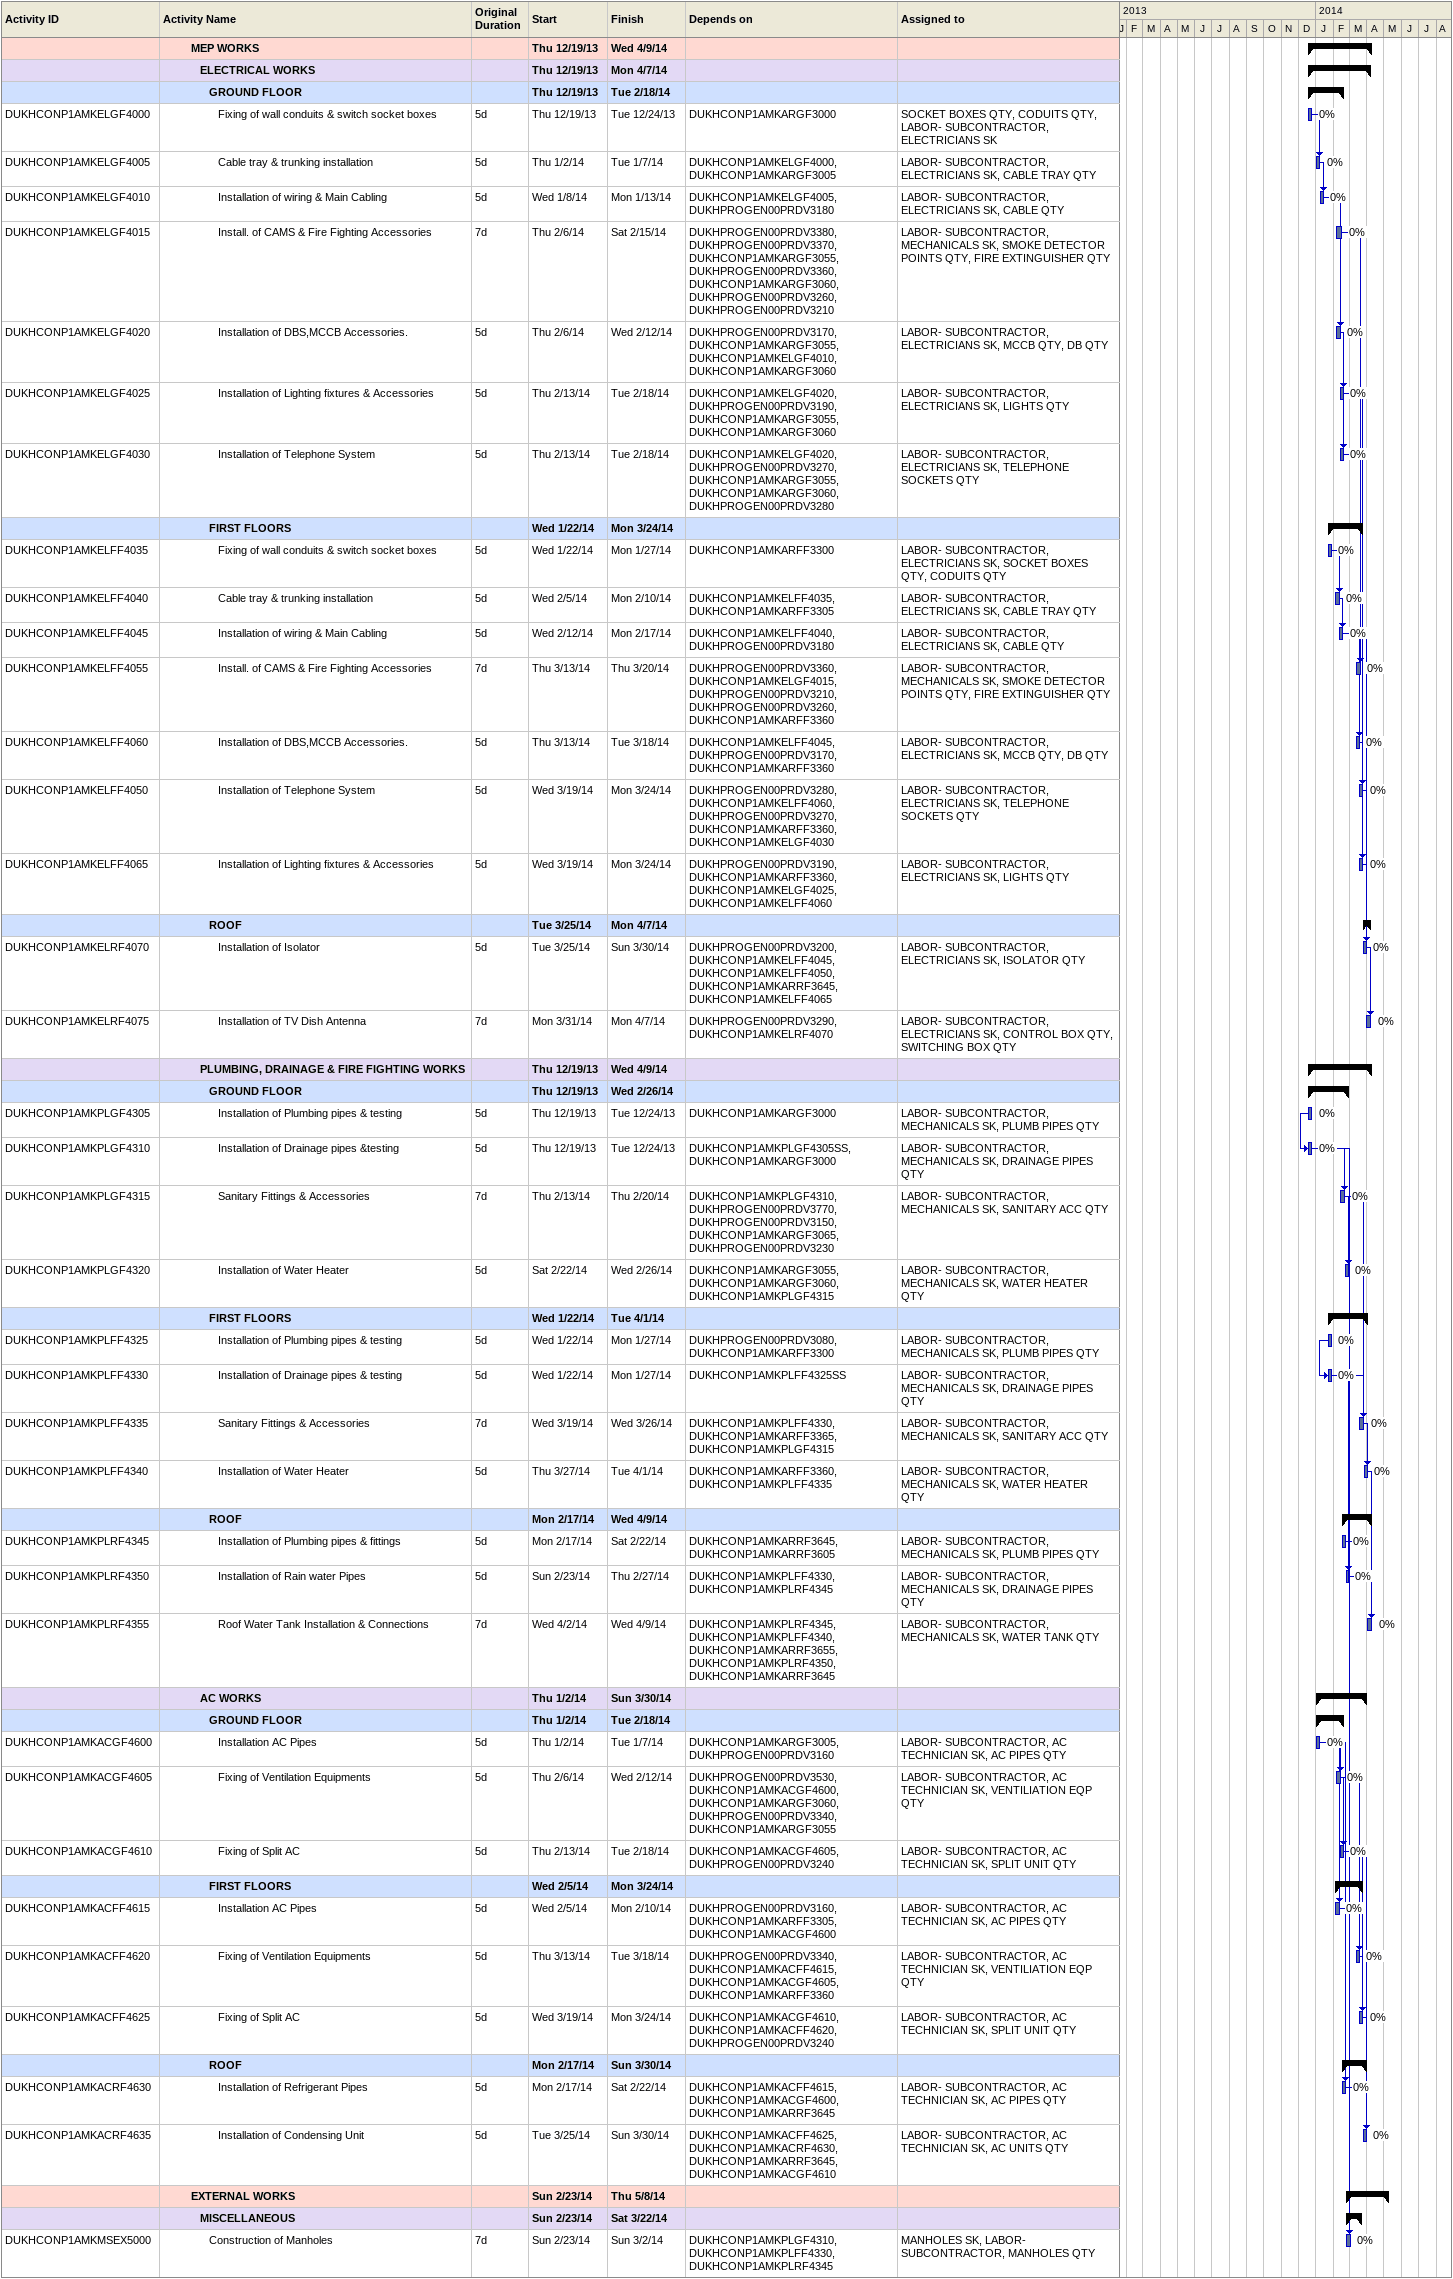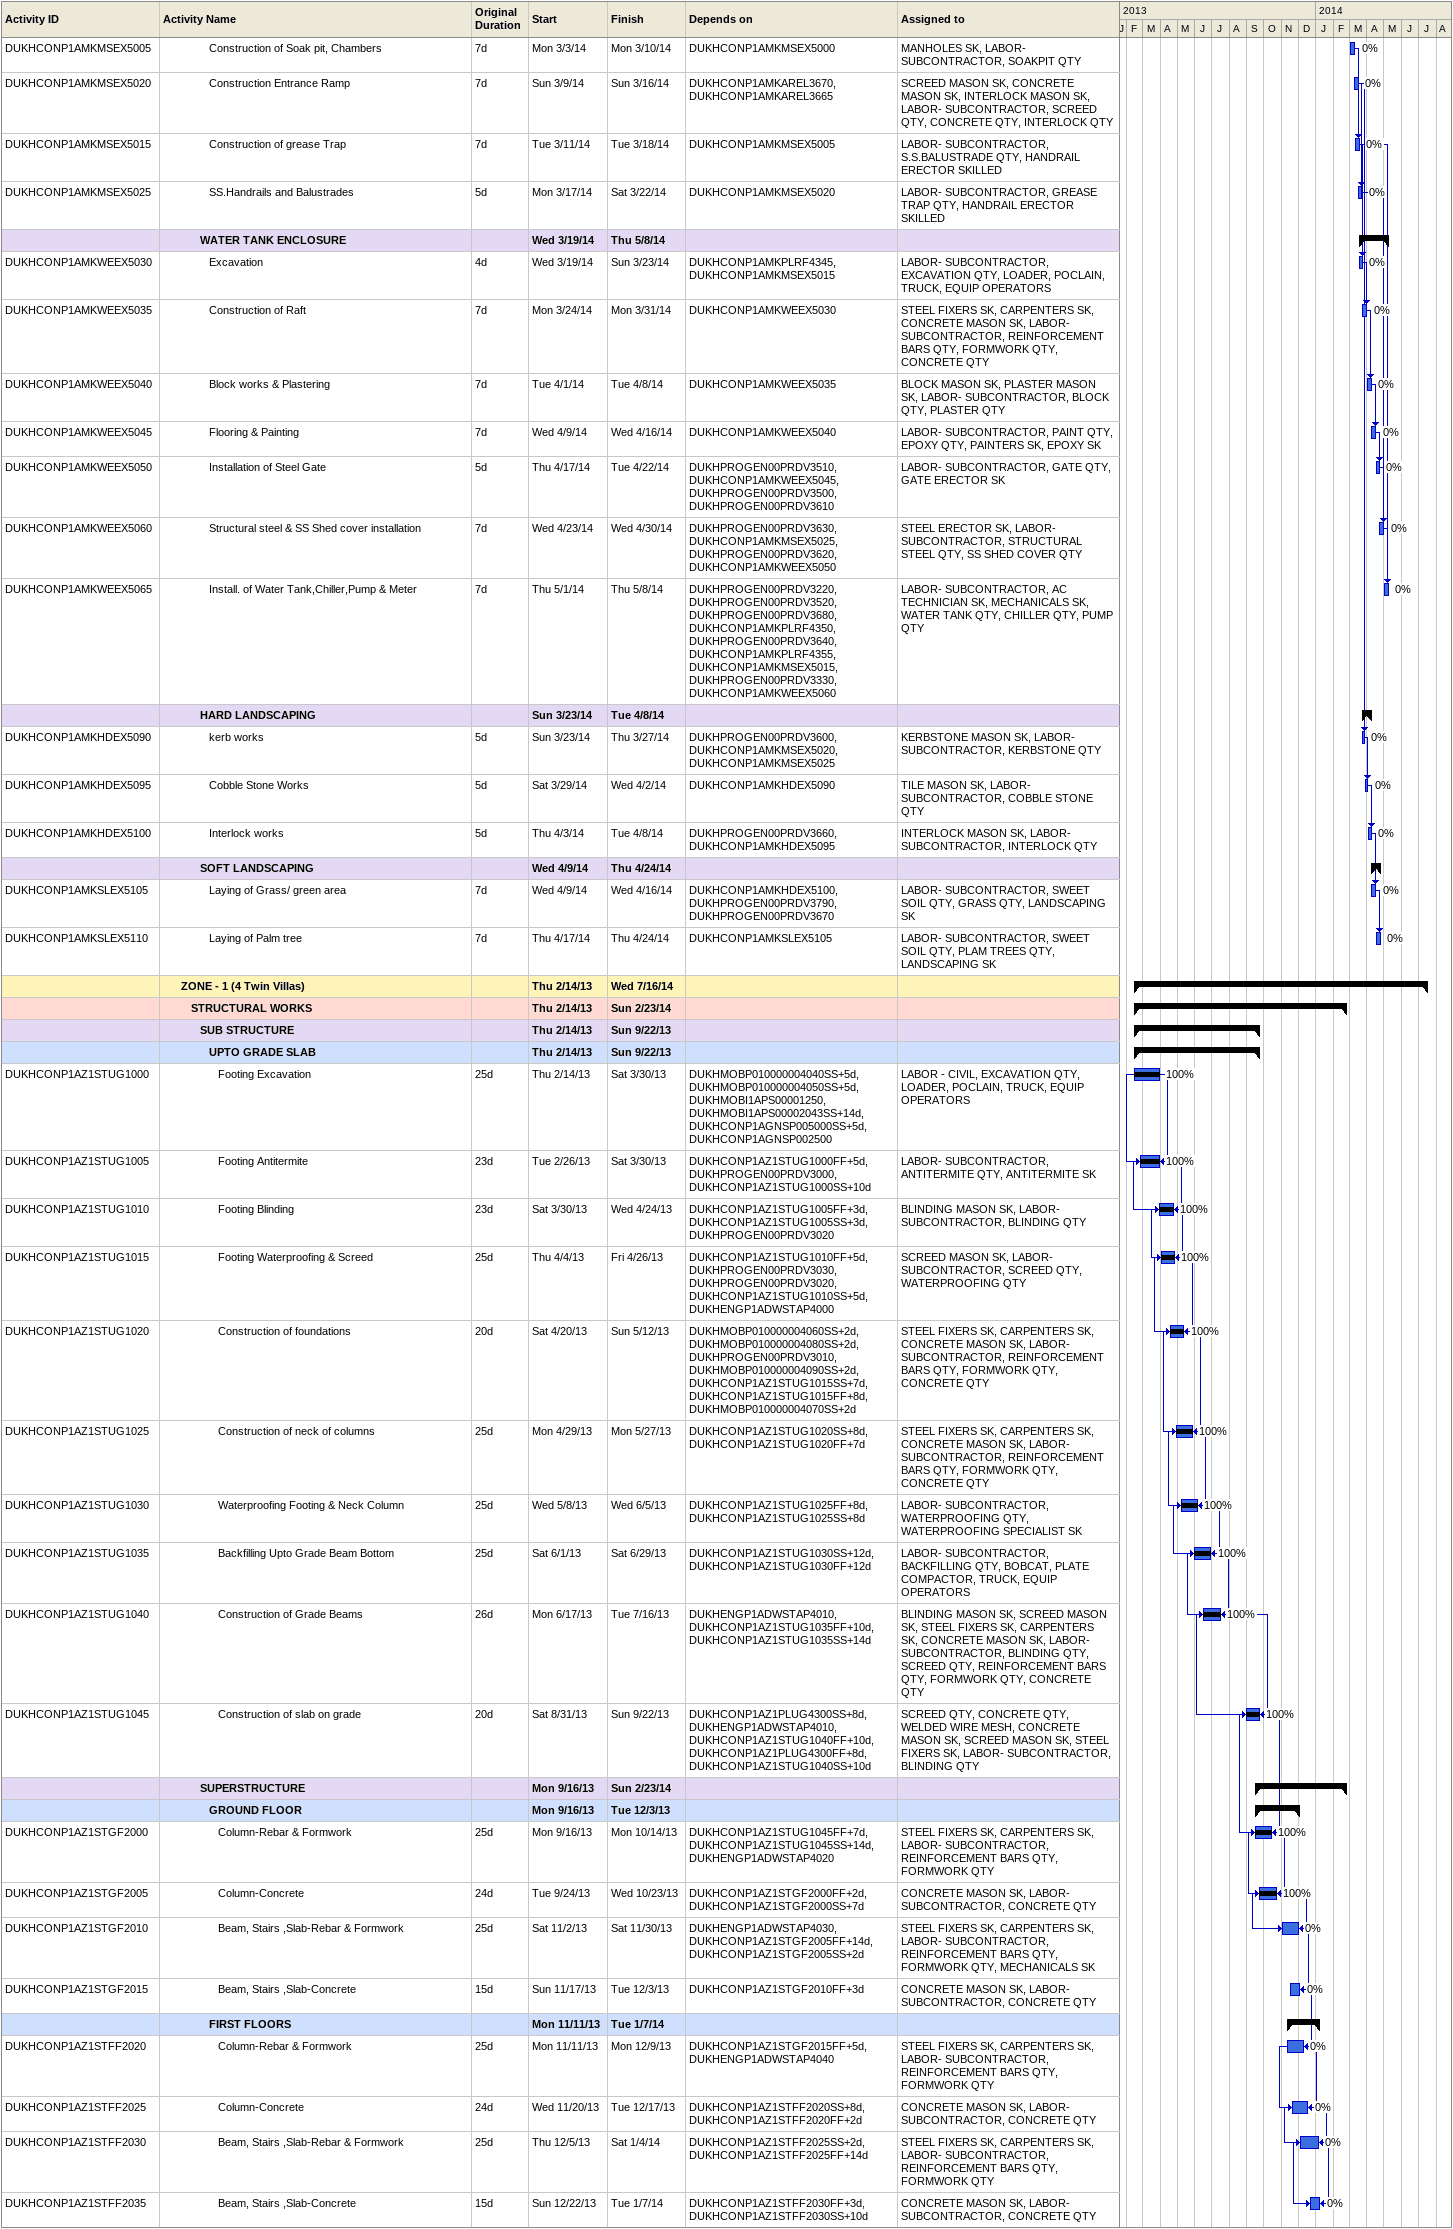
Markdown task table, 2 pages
| ID | Level | Task | Original duration | Start | Finish | Predecessors | Resources | % complete |
|---|---|---|---|---|---|---|---|---|
|  | 4 | **MEP WORKS** |  | 2013-12-19 | 2014-04-09 |  |  |  |
|  | 5 | **ELECTRICAL WORKS** |  | 2013-12-19 | 2014-04-07 |  |  |  |
|  | 6 | **GROUND FLOOR** |  | 2013-12-19 | 2014-02-18 |  |  |  |
| DUKHCONP1AMKELGF4000 | 7 | Fixing of wall conduits & switch socket boxes | 5d | 2013-12-19 | 2013-12-24 | DUKHCONP1AMKARGF3000 | SOCKET BOXES QTY, CODUITS QTY, LABOR- SUBCONTRACTOR, ELECTRICIANS SK | 0 |
| DUKHCONP1AMKELGF4005 | 7 | Cable tray & trunking installation | 5d | 2014-01-02 | 2014-01-07 | DUKHCONP1AMKELGF4000, DUKHCONP1AMKARGF3005 | LABOR- SUBCONTRACTOR, ELECTRICIANS SK, CABLE TRAY QTY | 0 |
| DUKHCONP1AMKELGF4010 | 7 | Installation of wiring & Main Cabling | 5d | 2014-01-08 | 2014-01-13 | DUKHCONP1AMKELGF4005, DUKHPROGEN00PRDV3180 | LABOR- SUBCONTRACTOR, ELECTRICIANS SK, CABLE QTY | 0 |
| DUKHCONP1AMKELGF4015 | 7 | Install. of CAMS & Fire Fighting Accessories | 7d | 2014-02-06 | 2014-02-15 | DUKHPROGEN00PRDV3380, DUKHPROGEN00PRDV3370, DUKHCONP1AMKARGF3055, DUKHPROGEN00PRDV3360, DUKHCONP1AMKARGF3060, DUKHPROGEN00PRDV3260, DUKHPROGEN00PRDV3210 | LABOR- SUBCONTRACTOR, MECHANICALS SK, SMOKE DETECTOR POINTS QTY, FIRE EXTINGUISHER QTY | 0 |
| DUKHCONP1AMKELGF4020 | 7 | Installation of DBS,MCCB Accessories. | 5d | 2014-02-06 | 2014-02-12 | DUKHPROGEN00PRDV3170, DUKHCONP1AMKARGF3055, DUKHCONP1AMKELGF4010, DUKHCONP1AMKARGF3060 | LABOR- SUBCONTRACTOR, ELECTRICIANS SK, MCCB QTY, DB QTY | 0 |
| DUKHCONP1AMKELGF4025 | 7 | Installation of Lighting fixtures & Accessories | 5d | 2014-02-13 | 2014-02-18 | DUKHCONP1AMKELGF4020, DUKHPROGEN00PRDV3190, DUKHCONP1AMKARGF3055, DUKHCONP1AMKARGF3060 | LABOR- SUBCONTRACTOR, ELECTRICIANS SK, LIGHTS QTY | 0 |
| DUKHCONP1AMKELGF4030 | 7 | Installation of Telephone System | 5d | 2014-02-13 | 2014-02-18 | DUKHCONP1AMKELGF4020, DUKHPROGEN00PRDV3270, DUKHCONP1AMKARGF3055, DUKHCONP1AMKARGF3060, DUKHPROGEN00PRDV3280 | LABOR- SUBCONTRACTOR, ELECTRICIANS SK, TELEPHONE SOCKETS QTY | 0 |
|  | 6 | **FIRST FLOORS** |  | 2014-01-22 | 2014-03-24 |  |  |  |
| DUKHCONP1AMKELFF4035 | 7 | Fixing of wall conduits & switch socket boxes | 5d | 2014-01-22 | 2014-01-27 | DUKHCONP1AMKARFF3300 | LABOR- SUBCONTRACTOR, ELECTRICIANS SK, SOCKET BOXES QTY, CODUITS QTY | 0 |
| DUKHCONP1AMKELFF4040 | 7 | Cable tray & trunking installation | 5d | 2014-02-05 | 2014-02-10 | DUKHCONP1AMKELFF4035, DUKHCONP1AMKARFF3305 | LABOR- SUBCONTRACTOR, ELECTRICIANS SK, CABLE TRAY QTY | 0 |
| DUKHCONP1AMKELFF4045 | 7 | Installation of wiring & Main Cabling | 5d | 2014-02-12 | 2014-02-17 | DUKHCONP1AMKELFF4040, DUKHPROGEN00PRDV3180 | LABOR- SUBCONTRACTOR, ELECTRICIANS SK, CABLE QTY | 0 |
| DUKHCONP1AMKELFF4055 | 7 | Install. of CAMS & Fire Fighting Accessories | 7d | 2014-03-13 | 2014-03-20 | DUKHPROGEN00PRDV3360, DUKHCONP1AMKELGF4015, DUKHPROGEN00PRDV3210, DUKHPROGEN00PRDV3260, DUKHCONP1AMKARFF3360 | LABOR- SUBCONTRACTOR, MECHANICALS SK, SMOKE DETECTOR POINTS QTY, FIRE EXTINGUISHER QTY | 0 |
| DUKHCONP1AMKELFF4060 | 7 | Installation of DBS,MCCB Accessories. | 5d | 2014-03-13 | 2014-03-18 | DUKHCONP1AMKELFF4045, DUKHPROGEN00PRDV3170, DUKHCONP1AMKARFF3360 | LABOR- SUBCONTRACTOR, ELECTRICIANS SK, MCCB QTY, DB QTY | 0 |
| DUKHCONP1AMKELFF4050 | 7 | Installation of Telephone System | 5d | 2014-03-19 | 2014-03-24 | DUKHPROGEN00PRDV3280, DUKHCONP1AMKELFF4060, DUKHPROGEN00PRDV3270, DUKHCONP1AMKARFF3360, DUKHCONP1AMKELGF4030 | LABOR- SUBCONTRACTOR, ELECTRICIANS SK, TELEPHONE SOCKETS QTY | 0 |
| DUKHCONP1AMKELFF4065 | 7 | Installation of Lighting fixtures & Accessories | 5d | 2014-03-19 | 2014-03-24 | DUKHPROGEN00PRDV3190, DUKHCONP1AMKARFF3360, DUKHCONP1AMKELGF4025, DUKHCONP1AMKELFF4060 | LABOR- SUBCONTRACTOR, ELECTRICIANS SK, LIGHTS QTY | 0 |
|  | 6 | **ROOF** |  | 2014-03-25 | 2014-04-07 |  |  |  |
| DUKHCONP1AMKELRF4070 | 7 | Installation of Isolator | 5d | 2014-03-25 | 2014-03-30 | DUKHPROGEN00PRDV3200, DUKHCONP1AMKELFF4045, DUKHCONP1AMKELFF4050, DUKHCONP1AMKARRF3645, DUKHCONP1AMKELFF4065 | LABOR- SUBCONTRACTOR, ELECTRICIANS SK, ISOLATOR QTY | 0 |
| DUKHCONP1AMKELRF4075 | 7 | Installation of TV Dish Antenna | 7d | 2014-03-31 | 2014-04-07 | DUKHPROGEN00PRDV3290, DUKHCONP1AMKELRF4070 | LABOR- SUBCONTRACTOR, ELECTRICIANS SK, CONTROL BOX QTY, SWITCHING BOX QTY | 0 |
|  | 5 | **PLUMBING, DRAINAGE & FIRE FIGHTING WORKS** |  | 2013-12-19 | 2014-04-09 |  |  |  |
|  | 6 | **GROUND FLOOR** |  | 2013-12-19 | 2014-02-26 |  |  |  |
| DUKHCONP1AMKPLGF4305 | 7 | Installation of Plumbing pipes & testing | 5d | 2013-12-19 | 2013-12-24 | DUKHCONP1AMKARGF3000 | LABOR- SUBCONTRACTOR, MECHANICALS SK, PLUMB PIPES QTY | 0 |
| DUKHCONP1AMKPLGF4310 | 7 | Installation of Drainage pipes &testing | 5d | 2013-12-19 | 2013-12-24 | DUKHCONP1AMKPLGF4305SS, DUKHCONP1AMKARGF3000 | LABOR- SUBCONTRACTOR, MECHANICALS SK, DRAINAGE PIPES QTY | 0 |
| DUKHCONP1AMKPLGF4315 | 7 | Sanitary Fittings & Accessories | 7d | 2014-02-13 | 2014-02-20 | DUKHCONP1AMKPLGF4310, DUKHPROGEN00PRDV3770, DUKHPROGEN00PRDV3150, DUKHCONP1AMKARGF3065, DUKHPROGEN00PRDV3230 | LABOR- SUBCONTRACTOR, MECHANICALS SK, SANITARY ACC QTY | 0 |
| DUKHCONP1AMKPLGF4320 | 7 | Installation of Water Heater | 5d | 2014-02-22 | 2014-02-26 | DUKHCONP1AMKARGF3055, DUKHCONP1AMKARGF3060, DUKHCONP1AMKPLGF4315 | LABOR- SUBCONTRACTOR, MECHANICALS SK, WATER HEATER QTY | 0 |
|  | 6 | **FIRST FLOORS** |  | 2014-01-22 | 2014-04-01 |  |  |  |
| DUKHCONP1AMKPLFF4325 | 7 | Installation of Plumbing pipes & testing | 5d | 2014-01-22 | 2014-01-27 | DUKHPROGEN00PRDV3080, DUKHCONP1AMKARFF3300 | LABOR- SUBCONTRACTOR, MECHANICALS SK, PLUMB PIPES QTY | 0 |
| DUKHCONP1AMKPLFF4330 | 7 | Installation of Drainage pipes & testing | 5d | 2014-01-22 | 2014-01-27 | DUKHCONP1AMKPLFF4325SS | LABOR- SUBCONTRACTOR, MECHANICALS SK, DRAINAGE PIPES QTY | 0 |
| DUKHCONP1AMKPLFF4335 | 7 | Sanitary Fittings & Accessories | 7d | 2014-03-19 | 2014-03-26 | DUKHCONP1AMKPLFF4330, DUKHCONP1AMKARFF3365, DUKHCONP1AMKPLGF4315 | LABOR- SUBCONTRACTOR, MECHANICALS SK, SANITARY ACC QTY | 0 |
| DUKHCONP1AMKPLFF4340 | 7 | Installation of Water Heater | 5d | 2014-03-27 | 2014-04-01 | DUKHCONP1AMKARFF3360, DUKHCONP1AMKPLFF4335 | LABOR- SUBCONTRACTOR, MECHANICALS SK, WATER HEATER QTY | 0 |
|  | 6 | **ROOF** |  | 2014-02-17 | 2014-04-09 |  |  |  |
| DUKHCONP1AMKPLRF4345 | 7 | Installation of Plumbing pipes & fittings | 5d | 2014-02-17 | 2014-02-22 | DUKHCONP1AMKARRF3645, DUKHCONP1AMKARRF3605 | LABOR- SUBCONTRACTOR, MECHANICALS SK, PLUMB PIPES QTY | 0 |
| DUKHCONP1AMKPLRF4350 | 7 | Installation of Rain water Pipes | 5d | 2014-02-23 | 2014-02-27 | DUKHCONP1AMKPLFF4330, DUKHCONP1AMKPLRF4345 | LABOR- SUBCONTRACTOR, MECHANICALS SK, DRAINAGE PIPES QTY | 0 |
| DUKHCONP1AMKPLRF4355 | 7 | Roof Water Tank Installation & Connections | 7d | 2014-04-02 | 2014-04-09 | DUKHCONP1AMKPLRF4345, DUKHCONP1AMKPLFF4340, DUKHCONP1AMKARRF3655, DUKHCONP1AMKPLRF4350, DUKHCONP1AMKARRF3645 | LABOR- SUBCONTRACTOR, MECHANICALS SK, WATER TANK QTY | 0 |
|  | 5 | **AC WORKS** |  | 2014-01-02 | 2014-03-30 |  |  |  |
|  | 6 | **GROUND FLOOR** |  | 2014-01-02 | 2014-02-18 |  |  |  |
| DUKHCONP1AMKACGF4600 | 7 | Installation AC Pipes | 5d | 2014-01-02 | 2014-01-07 | DUKHCONP1AMKARGF3005, DUKHPROGEN00PRDV3160 | LABOR- SUBCONTRACTOR, AC TECHNICIAN SK, AC PIPES QTY | 0 |
| DUKHCONP1AMKACGF4605 | 7 | Fixing of Ventilation Equipments | 5d | 2014-02-06 | 2014-02-12 | DUKHPROGEN00PRDV3530, DUKHCONP1AMKACGF4600, DUKHCONP1AMKARGF3060, DUKHPROGEN00PRDV3340, DUKHCONP1AMKARGF3055 | LABOR- SUBCONTRACTOR, AC TECHNICIAN SK, VENTILIATION EQP QTY | 0 |
| DUKHCONP1AMKACGF4610 | 7 | Fixing of Split AC | 5d | 2014-02-13 | 2014-02-18 | DUKHCONP1AMKACGF4605, DUKHPROGEN00PRDV3240 | LABOR- SUBCONTRACTOR, AC TECHNICIAN SK, SPLIT UNIT QTY | 0 |
|  | 6 | **FIRST FLOORS** |  | 2014-02-05 | 2014-03-24 |  |  |  |
| DUKHCONP1AMKACFF4615 | 7 | Installation AC Pipes | 5d | 2014-02-05 | 2014-02-10 | DUKHPROGEN00PRDV3160, DUKHCONP1AMKARFF3305, DUKHCONP1AMKACGF4600 | LABOR- SUBCONTRACTOR, AC TECHNICIAN SK, AC PIPES QTY | 0 |
| DUKHCONP1AMKACFF4620 | 7 | Fixing of Ventilation Equipments | 5d | 2014-03-13 | 2014-03-18 | DUKHPROGEN00PRDV3340, DUKHCONP1AMKACFF4615, DUKHCONP1AMKACGF4605, DUKHCONP1AMKARFF3360 | LABOR- SUBCONTRACTOR, AC TECHNICIAN SK, VENTILIATION EQP QTY | 0 |
| DUKHCONP1AMKACFF4625 | 7 | Fixing of Split AC | 5d | 2014-03-19 | 2014-03-24 | DUKHCONP1AMKACGF4610, DUKHCONP1AMKACFF4620, DUKHPROGEN00PRDV3240 | LABOR- SUBCONTRACTOR, AC TECHNICIAN SK, SPLIT UNIT QTY | 0 |
|  | 6 | **ROOF** |  | 2014-02-17 | 2014-03-30 |  |  |  |
| DUKHCONP1AMKACRF4630 | 7 | Installation of Refrigerant Pipes | 5d | 2014-02-17 | 2014-02-22 | DUKHCONP1AMKACFF4615, DUKHCONP1AMKACGF4600, DUKHCONP1AMKARRF3645 | LABOR- SUBCONTRACTOR, AC TECHNICIAN SK, AC PIPES QTY | 0 |
| DUKHCONP1AMKACRF4635 | 7 | Installation of Condensing Unit | 5d | 2014-03-25 | 2014-03-30 | DUKHCONP1AMKACFF4625, DUKHCONP1AMKACRF4630, DUKHCONP1AMKARRF3645, DUKHCONP1AMKACGF4610 | LABOR- SUBCONTRACTOR, AC TECHNICIAN SK, AC UNITS QTY | 0 |
|  | 4 | **EXTERNAL WORKS** |  | 2014-02-23 | 2014-05-08 |  |  |  |
|  | 5 | **MISCELLANEOUS** |  | 2014-02-23 | 2014-03-22 |  |  |  |
| DUKHCONP1AMKMSEX5000 | 6 | Construction of Manholes | 7d | 2014-02-23 | 2014-03-02 | DUKHCONP1AMKPLGF4310, DUKHCONP1AMKPLFF4330, DUKHCONP1AMKPLRF4345 | MANHOLES SK, LABOR- SUBCONTRACTOR, MANHOLES QTY | 0 |
| DUKHCONP1AMKMSEX5005 | 6 | Construction of Soak pit, Chambers | 7d | 2014-03-03 | 2014-03-10 | DUKHCONP1AMKMSEX5000 | MANHOLES SK, LABOR- SUBCONTRACTOR, SOAKPIT QTY | 0 |
| DUKHCONP1AMKMSEX5020 | 6 | Construction Entrance Ramp | 7d | 2014-03-09 | 2014-03-16 | DUKHCONP1AMKAREL3670, DUKHCONP1AMKAREL3665 | SCREED MASON SK, CONCRETE MASON SK, INTERLOCK MASON SK, LABOR- SUBCONTRACTOR, SCREED QTY, CONCRETE QTY, INTERLOCK QTY | 0 |
| DUKHCONP1AMKMSEX5015 | 6 | Construction of grease Trap | 7d | 2014-03-11 | 2014-03-18 | DUKHCONP1AMKMSEX5005 | LABOR- SUBCONTRACTOR, S.S.BALUSTRADE QTY, HANDRAIL ERECTOR SKILLED | 0 |
| DUKHCONP1AMKMSEX5025 | 6 | SS.Handrails and Balustrades | 5d | 2014-03-17 | 2014-03-22 | DUKHCONP1AMKMSEX5020 | LABOR- SUBCONTRACTOR, GREASE TRAP QTY, HANDRAIL ERECTOR SKILLED | 0 |
|  | 5 | **WATER TANK ENCLOSURE** |  | 2014-03-19 | 2014-05-08 |  |  |  |
| DUKHCONP1AMKWEEX5030 | 6 | Excavation | 4d | 2014-03-19 | 2014-03-23 | DUKHCONP1AMKPLRF4345, DUKHCONP1AMKMSEX5015 | LABOR- SUBCONTRACTOR, EXCAVATION QTY, LOADER, POCLAIN, TRUCK, EQUIP OPERATORS | 0 |
| DUKHCONP1AMKWEEX5035 | 6 | Construction of Raft | 7d | 2014-03-24 | 2014-03-31 | DUKHCONP1AMKWEEX5030 | STEEL FIXERS SK, CARPENTERS SK, CONCRETE MASON SK, LABOR- SUBCONTRACTOR, REINFORCEMENT BARS QTY, FORMWORK QTY, CONCRETE QTY | 0 |
| DUKHCONP1AMKWEEX5040 | 6 | Block works & Plastering | 7d | 2014-04-01 | 2014-04-08 | DUKHCONP1AMKWEEX5035 | BLOCK MASON SK, PLASTER MASON SK, LABOR- SUBCONTRACTOR, BLOCK QTY, PLASTER QTY | 0 |
| DUKHCONP1AMKWEEX5045 | 6 | Flooring & Painting | 7d | 2014-04-09 | 2014-04-16 | DUKHCONP1AMKWEEX5040 | LABOR- SUBCONTRACTOR, PAINT QTY, EPOXY QTY, PAINTERS SK, EPOXY SK | 0 |
| DUKHCONP1AMKWEEX5050 | 6 | Installation of Steel Gate | 5d | 2014-04-17 | 2014-04-22 | DUKHPROGEN00PRDV3510, DUKHCONP1AMKWEEX5045, DUKHPROGEN00PRDV3500, DUKHPROGEN00PRDV3610 | LABOR- SUBCONTRACTOR, GATE QTY, GATE ERECTOR SK | 0 |
| DUKHCONP1AMKWEEX5060 | 6 | Structural steel & SS Shed cover installation | 7d | 2014-04-23 | 2014-04-30 | DUKHPROGEN00PRDV3630, DUKHCONP1AMKMSEX5025, DUKHPROGEN00PRDV3620, DUKHCONP1AMKWEEX5050 | STEEL ERECTOR SK, LABOR- SUBCONTRACTOR, STRUCTURAL STEEL QTY, SS SHED COVER QTY | 0 |
| DUKHCONP1AMKWEEX5065 | 6 | Install. of Water Tank,Chiller,Pump & Meter | 7d | 2014-05-01 | 2014-05-08 | DUKHPROGEN00PRDV3220, DUKHPROGEN00PRDV3520, DUKHPROGEN00PRDV3680, DUKHCONP1AMKPLRF4350, DUKHPROGEN00PRDV3640, DUKHCONP1AMKPLRF4355, DUKHCONP1AMKMSEX5015, DUKHPROGEN00PRDV3330, DUKHCONP1AMKWEEX5060 | LABOR- SUBCONTRACTOR, AC TECHNICIAN SK, MECHANICALS SK, WATER TANK QTY, CHILLER QTY, PUMP QTY | 0 |
|  | 5 | **HARD LANDSCAPING** |  | 2014-03-23 | 2014-04-08 |  |  |  |
| DUKHCONP1AMKHDEX5090 | 6 | kerb works | 5d | 2014-03-23 | 2014-03-27 | DUKHPROGEN00PRDV3600, DUKHCONP1AMKMSEX5020, DUKHCONP1AMKMSEX5025 | KERBSTONE MASON SK, LABOR- SUBCONTRACTOR, KERBSTONE QTY | 0 |
| DUKHCONP1AMKHDEX5095 | 6 | Cobble Stone Works | 5d | 2014-03-29 | 2014-04-02 | DUKHCONP1AMKHDEX5090 | TILE MASON SK, LABOR- SUBCONTRACTOR, COBBLE STONE QTY | 0 |
| DUKHCONP1AMKHDEX5100 | 6 | Interlock works | 5d | 2014-04-03 | 2014-04-08 | DUKHPROGEN00PRDV3660, DUKHCONP1AMKHDEX5095 | INTERLOCK MASON SK, LABOR- SUBCONTRACTOR, INTERLOCK QTY | 0 |
|  | 5 | **SOFT LANDSCAPING** |  | 2014-04-09 | 2014-04-24 |  |  |  |
| DUKHCONP1AMKSLEX5105 | 6 | Laying of Grass/ green area | 7d | 2014-04-09 | 2014-04-16 | DUKHCONP1AMKHDEX5100, DUKHPROGEN00PRDV3790, DUKHPROGEN00PRDV3670 | LABOR- SUBCONTRACTOR, SWEET SOIL QTY, GRASS QTY, LANDSCAPING SK | 0 |
| DUKHCONP1AMKSLEX5110 | 6 | Laying of Palm tree | 7d | 2014-04-17 | 2014-04-24 | DUKHCONP1AMKSLEX5105 | LABOR- SUBCONTRACTOR, SWEET SOIL QTY, PLAM TREES QTY, LANDSCAPING SK | 0 |
|  | 3 | **ZONE - 1 (4 Twin Villas)** |  | 2013-02-14 | 2014-07-16 |  |  |  |
|  | 4 | **STRUCTURAL WORKS** |  | 2013-02-14 | 2014-02-23 |  |  |  |
|  | 5 | **SUB STRUCTURE** |  | 2013-02-14 | 2013-09-22 |  |  |  |
|  | 6 | **UPTO GRADE SLAB** |  | 2013-02-14 | 2013-09-22 |  |  |  |
| DUKHCONP1AZ1STUG1000 | 7 | Footing Excavation | 25d | 2013-02-14 | 2013-03-30 | DUKHMOBP010000004040SS+5d, DUKHMOBP010000004050SS+5d, DUKHMOBI1APS00001250, DUKHMOBI1APS00002043SS+14d, DUKHCONP1AGNSP005000SS+5d, DUKHCONP1AGNSP002500 | LABOR - CIVIL, EXCAVATION QTY, LOADER, POCLAIN, TRUCK, EQUIP OPERATORS | 100 |
| DUKHCONP1AZ1STUG1005 | 7 | Footing Antitermite | 23d | 2013-02-26 | 2013-03-30 | DUKHCONP1AZ1STUG1000FF+5d, DUKHPROGEN00PRDV3000, DUKHCONP1AZ1STUG1000SS+10d | LABOR- SUBCONTRACTOR, ANTITERMITE QTY, ANTITERMITE SK | 100 |
| DUKHCONP1AZ1STUG1010 | 7 | Footing Blinding | 23d | 2013-03-30 | 2013-04-24 | DUKHCONP1AZ1STUG1005FF+3d, DUKHCONP1AZ1STUG1005SS+3d, DUKHPROGEN00PRDV3020 | BLINDING MASON SK, LABOR- SUBCONTRACTOR, BLINDING QTY | 100 |
| DUKHCONP1AZ1STUG1015 | 7 | Footing Waterproofing & Screed | 25d | 2013-04-04 | 2013-04-26 | DUKHCONP1AZ1STUG1010FF+5d, DUKHPROGEN00PRDV3030, DUKHPROGEN00PRDV3020, DUKHCONP1AZ1STUG1010SS+5d, DUKHENGP1ADWSTAP4000 | SCREED MASON SK, LABOR- SUBCONTRACTOR, SCREED QTY, WATERPROOFING QTY | 100 |
| DUKHCONP1AZ1STUG1020 | 7 | Construction of foundations | 20d | 2013-04-20 | 2013-05-12 | DUKHMOBP010000004060SS+2d, DUKHMOBP010000004080SS+2d, DUKHPROGEN00PRDV3010, DUKHMOBP010000004090SS+2d, DUKHCONP1AZ1STUG1015SS+7d, DUKHCONP1AZ1STUG1015FF+8d, DUKHMOBP010000004070SS+2d | STEEL FIXERS SK, CARPENTERS SK, CONCRETE MASON SK, LABOR- SUBCONTRACTOR, REINFORCEMENT BARS QTY, FORMWORK QTY, CONCRETE QTY | 100 |
| DUKHCONP1AZ1STUG1025 | 7 | Construction of neck of columns | 25d | 2013-04-29 | 2013-05-27 | DUKHCONP1AZ1STUG1020SS+8d, DUKHCONP1AZ1STUG1020FF+7d | STEEL FIXERS SK, CARPENTERS SK, CONCRETE MASON SK, LABOR- SUBCONTRACTOR, REINFORCEMENT BARS QTY, FORMWORK QTY, CONCRETE QTY | 100 |
| DUKHCONP1AZ1STUG1030 | 7 | Waterproofing Footing & Neck Column | 25d | 2013-05-08 | 2013-06-05 | DUKHCONP1AZ1STUG1025FF+8d, DUKHCONP1AZ1STUG1025SS+8d | LABOR- SUBCONTRACTOR, WATERPROOFING QTY, WATERPROOFING SPECIALIST SK | 100 |
| DUKHCONP1AZ1STUG1035 | 7 | Backfilling Upto Grade Beam Bottom | 25d | 2013-06-01 | 2013-06-29 | DUKHCONP1AZ1STUG1030SS+12d, DUKHCONP1AZ1STUG1030FF+12d | LABOR- SUBCONTRACTOR, BACKFILLING QTY, BOBCAT, PLATE COMPACTOR, TRUCK, EQUIP OPERATORS | 100 |
| DUKHCONP1AZ1STUG1040 | 7 | Construction of Grade Beams | 26d | 2013-06-17 | 2013-07-16 | DUKHENGP1ADWSTAP4010, DUKHCONP1AZ1STUG1035FF+10d, DUKHCONP1AZ1STUG1035SS+14d | BLINDING MASON SK, SCREED MASON SK, STEEL FIXERS SK, CARPENTERS SK, CONCRETE MASON SK, LABOR- SUBCONTRACTOR, BLINDING QTY, SCREED QTY, REINFORCEMENT BARS QTY, FORMWORK QTY, CONCRETE QTY | 100 |
| DUKHCONP1AZ1STUG1045 | 7 | Construction of slab on grade | 20d | 2013-08-31 | 2013-09-22 | DUKHCONP1AZ1PLUG4300SS+8d, DUKHENGP1ADWSTAP4010, DUKHCONP1AZ1STUG1040FF+10d, DUKHCONP1AZ1PLUG4300FF+8d, DUKHCONP1AZ1STUG1040SS+10d | SCREED QTY, CONCRETE QTY, WELDED WIRE MESH, CONCRETE MASON SK, SCREED MASON SK, STEEL FIXERS SK, LABOR- SUBCONTRACTOR, BLINDING QTY | 100 |
|  | 5 | **SUPERSTRUCTURE** |  | 2013-09-16 | 2014-02-23 |  |  |  |
|  | 6 | **GROUND FLOOR** |  | 2013-09-16 | 2013-12-03 |  |  |  |
| DUKHCONP1AZ1STGF2000 | 7 | Column-Rebar & Formwork | 25d | 2013-09-16 | 2013-10-14 | DUKHCONP1AZ1STUG1045FF+7d, DUKHCONP1AZ1STUG1045SS+14d, DUKHENGP1ADWSTAP4020 | STEEL FIXERS SK, CARPENTERS SK, LABOR- SUBCONTRACTOR, REINFORCEMENT BARS QTY, FORMWORK QTY | 100 |
| DUKHCONP1AZ1STGF2005 | 7 | Column-Concrete | 24d | 2013-09-24 | 2013-10-23 | DUKHCONP1AZ1STGF2000FF+2d, DUKHCONP1AZ1STGF2000SS+7d | CONCRETE MASON SK, LABOR- SUBCONTRACTOR, CONCRETE QTY | 100 |
| DUKHCONP1AZ1STGF2010 | 7 | Beam, Stairs ,Slab-Rebar & Formwork | 25d | 2013-11-02 | 2013-11-30 | DUKHENGP1ADWSTAP4030, DUKHCONP1AZ1STGF2005FF+14d, DUKHCONP1AZ1STGF2005SS+2d | STEEL FIXERS SK, CARPENTERS SK, LABOR- SUBCONTRACTOR, REINFORCEMENT BARS QTY, FORMWORK QTY, MECHANICALS SK | 0 |
| DUKHCONP1AZ1STGF2015 | 7 | Beam, Stairs ,Slab-Concrete | 15d | 2013-11-17 | 2013-12-03 | DUKHCONP1AZ1STGF2010FF+3d | CONCRETE MASON SK, LABOR- SUBCONTRACTOR, CONCRETE QTY | 0 |
|  | 6 | **FIRST FLOORS** |  | 2013-11-11 | 2014-01-07 |  |  |  |
| DUKHCONP1AZ1STFF2020 | 7 | Column-Rebar & Formwork | 25d | 2013-11-11 | 2013-12-09 | DUKHCONP1AZ1STGF2015FF+5d, DUKHENGP1ADWSTAP4040 | STEEL FIXERS SK, CARPENTERS SK, LABOR- SUBCONTRACTOR, REINFORCEMENT BARS QTY, FORMWORK QTY | 0 |
| DUKHCONP1AZ1STFF2025 | 7 | Column-Concrete | 24d | 2013-11-20 | 2013-12-17 | DUKHCONP1AZ1STFF2020SS+8d, DUKHCONP1AZ1STFF2020FF+2d | CONCRETE MASON SK, LABOR- SUBCONTRACTOR, CONCRETE QTY | 0 |
| DUKHCONP1AZ1STFF2030 | 7 | Beam, Stairs ,Slab-Rebar & Formwork | 25d | 2013-12-05 | 2014-01-04 | DUKHCONP1AZ1STFF2025SS+2d, DUKHCONP1AZ1STFF2025FF+14d | STEEL FIXERS SK, CARPENTERS SK, LABOR- SUBCONTRACTOR, REINFORCEMENT BARS QTY, FORMWORK QTY | 0 |
| DUKHCONP1AZ1STFF2035 | 7 | Beam, Stairs ,Slab-Concrete | 15d | 2013-12-22 | 2014-01-07 | DUKHCONP1AZ1STFF2030FF+3d, DUKHCONP1AZ1STFF2030SS+10d | CONCRETE MASON SK, LABOR- SUBCONTRACTOR, CONCRETE QTY | 0 |
